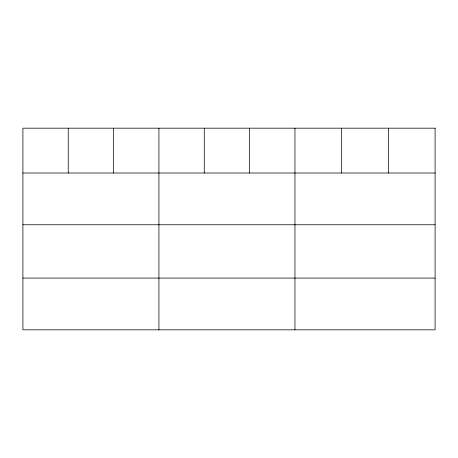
<?xml version="1.0" encoding="UTF-8"?>
<svg xmlns="http://www.w3.org/2000/svg" width="458" height="458" viewBox="0 0 458 458"><rect width="100%" height="100%" fill="white"/><g stroke="black" fill="none" stroke-linecap="round" stroke-linejoin="round"><path stroke-width="0.69" d="M22.9 173.01L435.1 173.01M22.9 224.758L435.1 224.758M22.9 278.075L435.1 278.075M388.384 128.177L388.384 173.01M341.668 128.177L341.668 173.01M294.952 128.177L294.952 329.823M249.61 128.177L249.61 173.01M204.268 128.177L204.268 173.01M158.926 128.177L158.926 329.823M113.584 128.177L113.584 173.01M68.242 128.177L68.242 173.01M435.1 128.177L22.9 128.177L22.9 329.823L435.1 329.823L435.1 128.177"/></g></svg>
